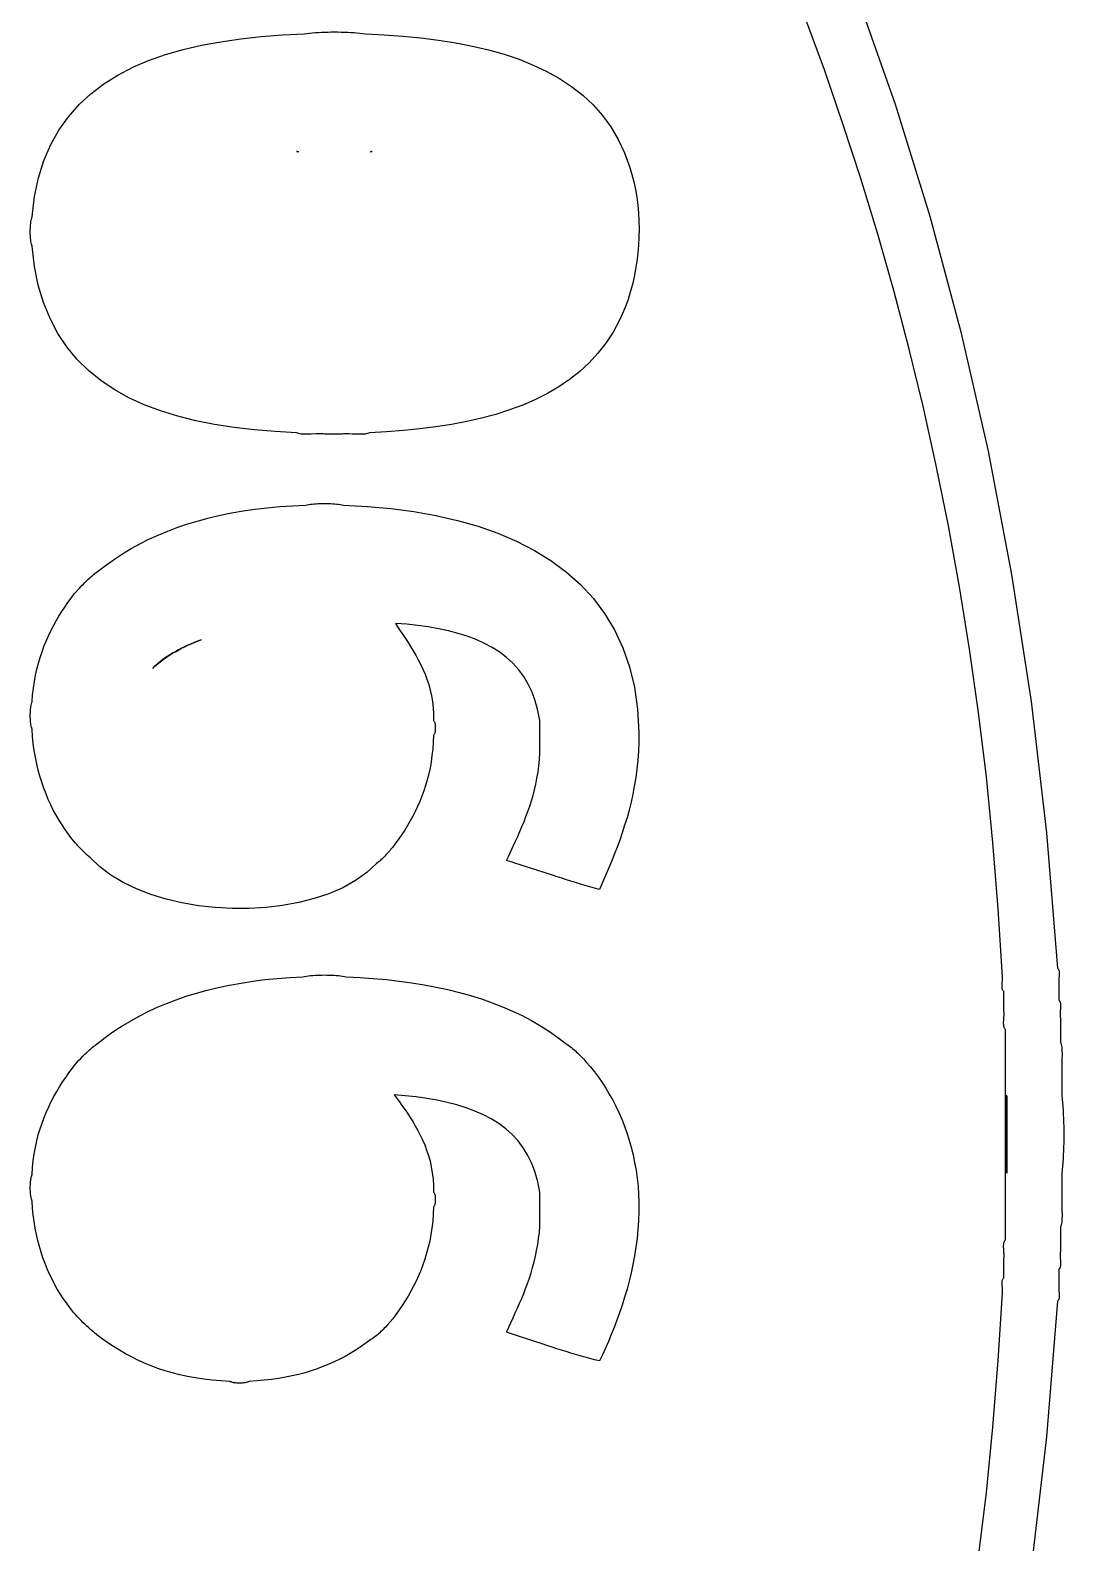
# Model space of a CAD drawing. Header units: metres. Extents: x -185 to 1201, y -340 to 309.
# Drawn here: x 895.61 to 902.02, y 64.5 to 73.87 of the extents above; entities that cross this region are included whole.
import ezdxf

# ---------------------------------------------------------------- set-up
doc = ezdxf.new("R2010")
doc.units = ezdxf.units.M

msp = doc.modelspace()

# ---------------------------------------------------------------- linework, layer by layer
for p, q in [((900.739, 74.0861), (900.975, 73.4129)), ((900.537, 73.6247), (900.416, 73.9533)), ((896.56, 73.7514), (896.675, 73.778)), ((896.675, 73.778), (896.794, 73.8)), ((896.794, 73.8), (896.918, 73.8177)), ((896.918, 73.8177), (897.045, 73.8317)), ((897.045, 73.8317), (897.176, 73.842)), ((897.176, 73.842), (897.31, 73.8491)), ((897.31, 73.8491), (897.327, 73.8513)), ((897.327, 73.8513), (897.344, 73.8532)), ((897.344, 73.8532), (897.362, 73.8549)), ((897.362, 73.8549), (897.38, 73.8564)), ((897.38, 73.8564), (897.399, 73.8576)), ((897.399, 73.8576), (897.419, 73.8586)), ((897.419, 73.8586), (897.439, 73.8594)), ((897.439, 73.8594), (897.459, 73.86)), ((897.459, 73.86), (897.479, 73.8603)), ((897.479, 73.8603), (897.5, 73.8604)), ((897.5, 73.8604), (897.52, 73.8603)), ((897.52, 73.8603), (897.541, 73.86)), ((897.541, 73.86), (897.561, 73.8594)), ((897.561, 73.8594), (897.581, 73.8586)), ((897.581, 73.8586), (897.6, 73.8576)), ((897.6, 73.8576), (897.62, 73.8564)), ((897.62, 73.8564), (897.638, 73.8549)), ((897.638, 73.8549), (897.656, 73.8532)), ((897.656, 73.8532), (897.673, 73.8513)), ((897.673, 73.8513), (897.69, 73.8491)), ((897.69, 73.8491), (897.807, 73.8429)), ((897.807, 73.8429), (897.922, 73.8344)), ((897.922, 73.8344), (898.034, 73.8233)), ((898.034, 73.8233), (898.144, 73.8095)), ((898.144, 73.8095), (898.251, 73.7927)), ((898.251, 73.7927), (898.354, 73.7727)), ((898.354, 73.7727), (898.454, 73.7492)), ((896.248, 73.6412), (896.346, 73.6833)), ((896.346, 73.6833), (896.451, 73.72)), ((896.451, 73.72), (896.56, 73.7514)), ((898.454, 73.7492), (898.551, 73.722)), ((898.551, 73.722), (898.643, 73.6908)), ((898.643, 73.6908), (898.731, 73.6555)), ((896.068, 73.5388), (896.155, 73.5931)), ((896.155, 73.5931), (896.248, 73.6412)), ((898.731, 73.6555), (898.815, 73.6158)), ((898.815, 73.6158), (898.894, 73.5714)), ((900.652, 73.291), (900.537, 73.6247)), ((895.988, 73.4779), (896.068, 73.5388)), ((898.894, 73.5714), (898.969, 73.5222)), ((898.969, 73.5222), (899.038, 73.4678)), ((895.849, 73.3352), (895.915, 73.4102)), ((895.915, 73.4102), (895.988, 73.4779)), ((899.038, 73.4678), (899.102, 73.408)), ((899.102, 73.408), (899.16, 73.3427)), ((900.975, 73.4129), (901.19, 72.7184)), ((895.79, 73.2527), (895.849, 73.3352)), ((899.16, 73.3427), (899.212, 73.2715)), ((895.74, 73.1622), (895.79, 73.2527)), ((899.212, 73.2715), (899.258, 73.1942)), ((900.762, 72.952), (900.652, 73.291)), ((895.697, 73.0636), (895.74, 73.1622)), ((897.27, 73.1185), (897.263, 73.1187)), ((897.263, 73.1187), (897.277, 73.1181)), ((897.277, 73.1181), (897.27, 73.1185)), ((897.72, 73.1181), (897.732, 73.1187)), ((897.726, 73.1185), (897.72, 73.1181)), ((897.732, 73.1187), (897.726, 73.1185)), ((899.258, 73.1942), (899.297, 73.1107)), ((895.664, 72.9564), (895.697, 73.0636)), ((899.297, 73.1107), (899.33, 73.0205)), ((895.639, 72.8403), (895.664, 72.9564)), ((899.33, 73.0205), (899.343, 72.9762)), ((899.343, 72.9762), (899.355, 72.9306)), ((899.355, 72.9306), (899.365, 72.8838)), ((900.867, 72.6077), (900.762, 72.952)), ((895.623, 72.715), (895.639, 72.8403)), ((899.365, 72.8838), (899.373, 72.8362)), ((899.373, 72.8362), (899.379, 72.7877)), ((899.379, 72.7877), (899.383, 72.7387)), ((895.613, 72.6543), (895.614, 72.6645)), ((895.613, 72.6438), (895.613, 72.6543)), ((895.614, 72.6645), (895.615, 72.6743)), ((895.615, 72.6743), (895.616, 72.6838)), ((895.616, 72.6838), (895.617, 72.6926)), ((895.617, 72.6926), (895.619, 72.7009)), ((895.619, 72.7009), (895.621, 72.7083)), ((895.621, 72.7083), (895.623, 72.715)), ((899.383, 72.7387), (899.386, 72.6891)), ((899.386, 72.6891), (899.387, 72.6393)), ((901.19, 72.7184), (901.382, 72.0017)), ((895.612, 72.6331), (895.613, 72.6438)), ((895.612, 72.6224), (895.612, 72.6331)), ((895.612, 72.6117), (895.612, 72.6224)), ((895.613, 72.6011), (895.612, 72.6117)), ((895.613, 72.5908), (895.613, 72.6011)), ((895.614, 72.5807), (895.613, 72.5908)), ((895.615, 72.5711), (895.614, 72.5807)), ((895.616, 72.5619), (895.615, 72.5711)), ((895.617, 72.5533), (895.616, 72.5619)), ((895.619, 72.5454), (895.617, 72.5533)), ((899.386, 72.5892), (899.384, 72.5392)), ((899.387, 72.6393), (899.386, 72.5892)), ((900.967, 72.2578), (900.867, 72.6077)), ((895.621, 72.5383), (895.619, 72.5454)), ((895.623, 72.5321), (895.621, 72.5383)), ((895.638, 72.407), (895.623, 72.5321)), ((899.38, 72.4894), (899.374, 72.4399)), ((899.384, 72.5392), (899.38, 72.4894)), ((895.662, 72.2908), (895.638, 72.407)), ((899.366, 72.3908), (899.357, 72.3424)), ((899.374, 72.4399), (899.366, 72.3908)), ((895.694, 72.183), (895.662, 72.2908)), ((899.346, 72.2947), (899.333, 72.248)), ((899.357, 72.3424), (899.346, 72.2947)), ((895.735, 72.0836), (895.694, 72.183)), ((899.319, 72.2024), (899.303, 72.1581)), ((899.333, 72.248), (899.319, 72.2024)), ((901.061, 71.9023), (900.967, 72.2578)), ((895.783, 71.9921), (895.735, 72.0836)), ((899.285, 72.1151), (899.266, 72.0738)), ((899.303, 72.1581), (899.285, 72.1151)), ((895.839, 71.9082), (895.783, 71.9921)), ((899.226, 72.0005), (899.181, 71.9323)), ((899.266, 72.0738), (899.226, 72.0005)), ((901.382, 72.0017), (901.552, 71.2621)), ((895.902, 71.8318), (895.839, 71.9082)), ((899.181, 71.9323), (899.132, 71.8689)), ((901.149, 71.541), (901.061, 71.9023)), ((895.973, 71.7624), (895.902, 71.8318)), ((899.078, 71.8102), (899.02, 71.7561)), ((899.132, 71.8689), (899.078, 71.8102)), ((896.05, 71.6998), (895.973, 71.7624)), ((899.02, 71.7561), (898.957, 71.7063)), ((896.133, 71.6438), (896.05, 71.6998)), ((896.223, 71.5939), (896.133, 71.6438)), ((898.819, 71.6193), (898.745, 71.5817)), ((898.89, 71.6608), (898.819, 71.6193)), ((898.957, 71.7063), (898.89, 71.6608)), ((896.319, 71.55), (896.223, 71.5939)), ((896.42, 71.5117), (896.319, 71.55)), ((898.666, 71.5478), (898.584, 71.5175)), ((898.745, 71.5817), (898.666, 71.5478)), ((901.23, 71.1737), (901.149, 71.541)), ((896.527, 71.4787), (896.42, 71.5117)), ((896.639, 71.4508), (896.527, 71.4787)), ((896.755, 71.4277), (896.639, 71.4508)), ((896.876, 71.409), (896.755, 71.4277)), ((898.225, 71.4283), (898.128, 71.4132)), ((898.319, 71.4461), (898.225, 71.4283)), ((898.411, 71.4668), (898.319, 71.4461)), ((898.499, 71.4905), (898.411, 71.4668)), ((898.584, 71.5175), (898.499, 71.4905)), ((897.002, 71.3945), (896.876, 71.409)), ((897.131, 71.3839), (897.002, 71.3945)), ((897.264, 71.3769), (897.131, 71.3839)), ((897.27, 71.3741), (897.264, 71.3769)), ((897.277, 71.3718), (897.27, 71.3741)), ((897.284, 71.3701), (897.277, 71.3718)), ((897.292, 71.3687), (897.284, 71.3701)), ((897.3, 71.3677), (897.292, 71.3687)), ((897.309, 71.3671), (897.3, 71.3677)), ((897.318, 71.3668), (897.309, 71.3671)), ((897.327, 71.3667), (897.318, 71.3668)), ((897.336, 71.3668), (897.327, 71.3667)), ((897.346, 71.3671), (897.336, 71.3668)), ((897.355, 71.3675), (897.346, 71.3671)), ((897.384, 71.3689), (897.355, 71.3675)), ((897.393, 71.3693), (897.384, 71.3689)), ((897.402, 71.3695), (897.393, 71.3693)), ((897.411, 71.3696), (897.402, 71.3695)), ((897.42, 71.3696), (897.411, 71.3696)), ((897.429, 71.3692), (897.42, 71.3696)), ((897.437, 71.3686), (897.429, 71.3692)), ((897.546, 71.3686), (897.437, 71.3686)), ((897.554, 71.3692), (897.546, 71.3686)), ((897.562, 71.3696), (897.554, 71.3692)), ((897.571, 71.3696), (897.562, 71.3696)), ((897.58, 71.3696), (897.571, 71.3696)), ((897.589, 71.3693), (897.58, 71.3696)), ((897.608, 71.3684), (897.589, 71.3693)), ((897.627, 71.3675), (897.608, 71.3684)), ((897.637, 71.3671), (897.627, 71.3675)), ((897.646, 71.3668), (897.637, 71.3671)), ((897.655, 71.3667), (897.646, 71.3668)), ((897.664, 71.3668), (897.655, 71.3667)), ((897.673, 71.3671), (897.664, 71.3668)), ((897.681, 71.3677), (897.673, 71.3671)), ((897.689, 71.3687), (897.681, 71.3677)), ((897.696, 71.3701), (897.689, 71.3687)), ((897.703, 71.3718), (897.696, 71.3701)), ((897.71, 71.3741), (897.703, 71.3718)), ((897.716, 71.3769), (897.71, 71.3741)), ((897.822, 71.3827), (897.716, 71.3769)), ((897.926, 71.3906), (897.822, 71.3827)), ((898.028, 71.4007), (897.926, 71.3906)), ((898.128, 71.4132), (898.028, 71.4007)), ((901.552, 71.2621), (901.697, 70.4987)), ((901.306, 70.8004), (901.23, 71.1737)), ((896.722, 70.8489), (896.79, 70.865)), ((896.79, 70.865), (896.86, 70.8792)), ((896.86, 70.8792), (896.932, 70.8917)), ((896.932, 70.8917), (897.006, 70.9024)), ((897.006, 70.9024), (897.081, 70.9114)), ((897.081, 70.9114), (897.159, 70.9186)), ((897.159, 70.9186), (897.238, 70.924)), ((897.238, 70.924), (897.319, 70.9276)), ((897.319, 70.9276), (897.329, 70.9296)), ((897.329, 70.9296), (897.339, 70.9314)), ((897.339, 70.9314), (897.349, 70.933)), ((897.349, 70.933), (897.361, 70.9344)), ((897.361, 70.9344), (897.372, 70.9356)), ((897.372, 70.9356), (897.385, 70.9366)), ((897.385, 70.9366), (897.397, 70.9373)), ((897.397, 70.9373), (897.41, 70.9379)), ((897.41, 70.9379), (897.424, 70.9382)), ((897.424, 70.9382), (897.437, 70.9383)), ((897.437, 70.9383), (897.45, 70.9382)), ((897.45, 70.9382), (897.463, 70.9379)), ((897.463, 70.9379), (897.476, 70.9373)), ((897.476, 70.9373), (897.489, 70.9366)), ((897.489, 70.9366), (897.501, 70.9356)), ((897.501, 70.9356), (897.513, 70.9344)), ((897.513, 70.9344), (897.524, 70.933)), ((897.524, 70.933), (897.535, 70.9314)), ((897.535, 70.9314), (897.545, 70.9296)), ((897.545, 70.9296), (897.554, 70.9276)), ((897.554, 70.9276), (897.703, 70.9201)), ((897.703, 70.9201), (897.849, 70.9071)), ((897.849, 70.9071), (897.991, 70.8885)), ((897.991, 70.8885), (898.128, 70.8641)), ((896.466, 70.7675), (896.527, 70.7904)), ((896.527, 70.7904), (896.59, 70.8117)), ((896.59, 70.8117), (896.655, 70.8312)), ((896.655, 70.8312), (896.722, 70.8489)), ((898.128, 70.8641), (898.262, 70.8336)), ((898.262, 70.8336), (898.39, 70.7969)), ((898.39, 70.7969), (898.512, 70.7538)), ((901.375, 70.4208), (901.306, 70.8004)), ((896.238, 70.6583), (896.292, 70.6882)), ((896.292, 70.6882), (896.348, 70.7163)), ((896.348, 70.7163), (896.406, 70.7427)), ((896.406, 70.7427), (896.466, 70.7675)), ((898.512, 70.7538), (898.628, 70.704)), ((898.628, 70.704), (898.738, 70.6475)), ((896.085, 70.5586), (896.134, 70.5935)), ((896.134, 70.5935), (896.185, 70.6268)), ((896.185, 70.6268), (896.238, 70.6583)), ((898.738, 70.6475), (898.841, 70.5839)), ((898.841, 70.5839), (898.937, 70.5132)), ((895.988, 70.4833), (895.996, 70.4902)), ((895.996, 70.4902), (896.004, 70.497)), ((896.004, 70.497), (896.012, 70.5036)), ((896.012, 70.5036), (896.02, 70.5099)), ((896.02, 70.5099), (896.029, 70.516)), ((896.029, 70.516), (896.038, 70.5219)), ((896.038, 70.5219), (896.085, 70.5586)), ((898.937, 70.5132), (899.025, 70.435)), ((901.697, 70.4987), (901.818, 69.7108)), ((895.885, 70.3774), (895.92, 70.4159)), ((895.92, 70.4159), (895.935, 70.4313)), ((895.935, 70.4313), (895.942, 70.439)), ((895.942, 70.439), (895.949, 70.4467)), ((895.949, 70.4467), (895.957, 70.4542)), ((895.957, 70.4542), (895.964, 70.4617)), ((895.964, 70.4617), (895.972, 70.469)), ((895.972, 70.469), (895.98, 70.4762)), ((895.98, 70.4762), (895.988, 70.4833)), ((899.025, 70.435), (899.104, 70.3492)), ((901.437, 70.035), (901.375, 70.4208)), ((895.826, 70.2962), (895.845, 70.3237)), ((895.845, 70.3237), (895.865, 70.3508)), ((895.865, 70.3508), (895.885, 70.3774)), ((899.104, 70.3492), (899.174, 70.2556)), ((895.756, 70.1801), (895.772, 70.2101)), ((895.772, 70.2101), (895.79, 70.2394)), ((895.79, 70.2394), (895.808, 70.2681)), ((895.808, 70.2681), (895.826, 70.2962)), ((899.174, 70.2556), (899.236, 70.1541)), ((895.711, 70.0857), (895.725, 70.1179)), ((895.725, 70.1179), (895.74, 70.1494)), ((895.74, 70.1494), (895.756, 70.1801)), ((897.947, 70.1896), (897.878, 70.1953)), ((897.878, 70.1953), (897.892, 70.1726)), ((897.892, 70.1726), (897.907, 70.1495)), ((897.907, 70.1495), (897.923, 70.1259)), ((897.923, 70.1259), (897.939, 70.1016)), ((898.015, 70.1823), (897.947, 70.1896)), ((898.08, 70.1731), (898.015, 70.1823)), ((898.144, 70.1619), (898.08, 70.1731)), ((898.206, 70.1486), (898.144, 70.1619)), ((898.265, 70.133), (898.206, 70.1486)), ((898.322, 70.115), (898.265, 70.133)), ((898.377, 70.0944), (898.322, 70.115)), ((899.236, 70.1541), (899.287, 70.0443)), ((895.685, 70.0187), (895.697, 70.0526)), ((895.697, 70.0526), (895.711, 70.0857)), ((896.515, 70.0215), (896.497, 70.0117)), ((896.499, 70.0117), (896.516, 70.0215)), ((896.532, 70.0312), (896.515, 70.0215)), ((896.516, 70.0215), (896.533, 70.0312)), ((896.55, 70.0407), (896.532, 70.0312)), ((896.533, 70.0312), (896.551, 70.0407)), ((896.569, 70.05), (896.55, 70.0407)), ((896.551, 70.0407), (896.57, 70.05)), ((896.589, 70.059), (896.569, 70.05)), ((896.57, 70.05), (896.589, 70.059)), ((896.589, 70.059), (896.609, 70.0677)), ((896.609, 70.0677), (896.589, 70.059)), ((896.609, 70.0677), (896.629, 70.0762)), ((896.629, 70.0762), (896.609, 70.0677)), ((896.629, 70.0762), (896.65, 70.0845)), ((896.65, 70.0845), (896.629, 70.0762)), ((896.65, 70.0845), (896.672, 70.0924)), ((896.672, 70.0924), (896.65, 70.0845)), ((897.939, 70.1016), (897.955, 70.0768)), ((897.955, 70.0768), (897.971, 70.0512)), ((897.971, 70.0512), (897.987, 70.025)), ((897.987, 70.025), (898.003, 69.998)), ((898.428, 70.0711), (898.377, 70.0944)), ((898.477, 70.0449), (898.428, 70.0711)), ((898.523, 70.0157), (898.477, 70.0449)), ((899.287, 70.0443), (899.328, 69.9261)), ((901.493, 69.6425), (901.437, 70.035)), ((895.653, 69.911), (895.663, 69.9479)), ((895.663, 69.9479), (895.673, 69.9838)), ((895.673, 69.9838), (895.685, 70.0187)), ((896.394, 69.9381), (896.381, 69.9271)), ((896.382, 69.9271), (896.395, 69.9381)), ((896.407, 69.949), (896.394, 69.9381)), ((896.395, 69.9381), (896.408, 69.949)), ((896.42, 69.9597), (896.407, 69.949)), ((896.408, 69.949), (896.422, 69.9597)), ((896.435, 69.9704), (896.42, 69.9597)), ((896.422, 69.9597), (896.436, 69.9704)), ((896.449, 69.981), (896.435, 69.9704)), ((896.436, 69.9704), (896.451, 69.981)), ((896.465, 69.9913), (896.449, 69.981)), ((896.451, 69.981), (896.466, 69.9913)), ((896.481, 70.0016), (896.465, 69.9913)), ((896.466, 69.9913), (896.482, 70.0016)), ((896.497, 70.0117), (896.481, 70.0016)), ((896.482, 70.0016), (896.499, 70.0117)), ((898.003, 69.998), (898.018, 69.9701)), ((898.018, 69.9701), (898.033, 69.9413)), ((898.033, 69.9413), (898.047, 69.9116)), ((898.565, 69.9833), (898.523, 70.0157)), ((898.604, 69.9476), (898.565, 69.9833)), ((898.64, 69.9084), (898.604, 69.9476)), ((895.632, 69.7939), (895.638, 69.834)), ((895.638, 69.834), (895.645, 69.8731)), ((895.645, 69.8731), (895.653, 69.911)), ((896.381, 69.9271), (896.37, 69.9161)), ((896.37, 69.9161), (896.382, 69.9271)), ((898.047, 69.9116), (898.06, 69.8809)), ((898.06, 69.8809), (898.072, 69.8491)), ((898.072, 69.8491), (898.083, 69.8162)), ((898.672, 69.8656), (898.64, 69.9084)), ((898.7, 69.8191), (898.672, 69.8656)), ((899.328, 69.9261), (899.359, 69.7994)), ((895.623, 69.7099), (895.627, 69.7525)), ((895.627, 69.7525), (895.632, 69.7939)), ((898.083, 69.8162), (898.092, 69.7821)), ((898.092, 69.7821), (898.1, 69.7468)), ((898.1, 69.7468), (898.106, 69.7103)), ((898.724, 69.7687), (898.7, 69.8191)), ((898.744, 69.7142), (898.724, 69.7687)), ((899.359, 69.7994), (899.378, 69.6639)), ((895.613, 69.653), (895.614, 69.6627)), ((895.613, 69.6431), (895.613, 69.653)), ((895.614, 69.6627), (895.615, 69.672)), ((895.615, 69.672), (895.616, 69.6808)), ((895.616, 69.6808), (895.617, 69.6892)), ((895.617, 69.6892), (895.619, 69.6968)), ((895.619, 69.6968), (895.621, 69.7038)), ((895.621, 69.7038), (895.623, 69.7099)), ((898.106, 69.7103), (898.111, 69.6724)), ((898.111, 69.6724), (898.113, 69.6332)), ((898.76, 69.6555), (898.744, 69.7142)), ((898.772, 69.5925), (898.76, 69.6555)), ((899.378, 69.6639), (899.386, 69.5195)), ((901.818, 69.7108), (901.913, 68.8975)), ((895.612, 69.633), (895.613, 69.6431)), ((895.612, 69.6229), (895.612, 69.633)), ((895.612, 69.6128), (895.612, 69.6229)), ((895.613, 69.6028), (895.612, 69.6128)), ((895.613, 69.5931), (895.613, 69.6028)), ((895.614, 69.5837), (895.613, 69.5931)), ((895.615, 69.5747), (895.614, 69.5837)), ((895.616, 69.5663), (895.615, 69.5747)), ((895.617, 69.5585), (895.616, 69.5663)), ((895.619, 69.5514), (895.617, 69.5585)), ((898.113, 69.6332), (898.113, 69.5925)), ((898.113, 69.5925), (898.115, 69.5904)), ((898.115, 69.5904), (898.117, 69.5875)), ((898.117, 69.5875), (898.119, 69.584)), ((898.119, 69.584), (898.12, 69.5798)), ((898.12, 69.5798), (898.121, 69.5752)), ((898.121, 69.5752), (898.122, 69.5701)), ((898.122, 69.5701), (898.123, 69.5647)), ((898.123, 69.5647), (898.124, 69.559)), ((898.124, 69.559), (898.124, 69.5532)), ((898.124, 69.5532), (898.124, 69.5472)), ((898.772, 69.393), (898.772, 69.5925)), ((901.541, 69.2435), (901.493, 69.6425)), ((895.621, 69.5451), (895.619, 69.5514)), ((895.623, 69.5398), (895.621, 69.5451)), ((895.627, 69.4946), (895.623, 69.5398)), ((895.631, 69.4506), (895.627, 69.4946)), ((898.113, 69.5014), (898.111, 69.4584)), ((898.115, 69.5036), (898.113, 69.5014)), ((898.117, 69.5066), (898.115, 69.5036)), ((898.119, 69.5102), (898.117, 69.5066)), ((898.12, 69.5144), (898.119, 69.5102)), ((898.121, 69.5191), (898.12, 69.5144)), ((898.122, 69.5243), (898.121, 69.5191)), ((898.123, 69.5297), (898.122, 69.5243)), ((898.124, 69.5354), (898.123, 69.5297)), ((898.124, 69.5472), (898.124, 69.5413)), ((898.124, 69.5413), (898.124, 69.5354)), ((899.385, 69.4603), (899.383, 69.4027)), ((899.386, 69.5195), (899.385, 69.4603)), ((895.637, 69.4077), (895.631, 69.4506)), ((895.644, 69.366), (895.637, 69.4077)), ((895.653, 69.3255), (895.644, 69.366)), ((898.103, 69.3761), (898.098, 69.3368)), ((898.108, 69.4166), (898.103, 69.3761)), ((898.111, 69.4584), (898.108, 69.4166)), ((898.769, 69.3517), (898.772, 69.393)), ((899.383, 69.4027), (899.379, 69.3467)), ((895.662, 69.286), (895.653, 69.3255)), ((895.672, 69.2476), (895.662, 69.286)), ((898.091, 69.2987), (898.083, 69.2616)), ((898.098, 69.3368), (898.091, 69.2987)), ((898.754, 69.2352), (898.761, 69.2729)), ((898.761, 69.2729), (898.766, 69.3117)), ((898.766, 69.3117), (898.769, 69.3517)), ((899.374, 69.2921), (899.367, 69.239)), ((899.379, 69.3467), (899.374, 69.2921)), ((895.684, 69.2103), (895.672, 69.2476)), ((895.696, 69.1739), (895.684, 69.2103)), ((898.064, 69.1907), (898.053, 69.1567)), ((898.074, 69.2256), (898.064, 69.1907)), ((898.083, 69.2616), (898.074, 69.2256)), ((898.739, 69.1631), (898.747, 69.1987)), ((898.747, 69.1987), (898.754, 69.2352)), ((899.358, 69.1871), (899.349, 69.1364)), ((899.367, 69.239), (899.358, 69.1871)), ((901.582, 68.8377), (901.541, 69.2435)), ((895.71, 69.1386), (895.696, 69.1739)), ((895.724, 69.1042), (895.71, 69.1386)), ((895.739, 69.0707), (895.724, 69.1042)), ((898.028, 69.0914), (898.014, 69.0601)), ((898.041, 69.1236), (898.028, 69.0914)), ((898.053, 69.1567), (898.041, 69.1236)), ((898.71, 69.0615), (898.72, 69.0945)), ((898.72, 69.0945), (898.73, 69.1284)), ((898.73, 69.1284), (898.739, 69.1631)), ((899.338, 69.0868), (899.326, 69.0382)), ((899.349, 69.1364), (899.338, 69.0868)), ((895.755, 69.0382), (895.739, 69.0707)), ((895.773, 69.0066), (895.755, 69.0382)), ((895.791, 68.9758), (895.773, 69.0066)), ((897.984, 68.9997), (897.968, 68.9706)), ((897.999, 69.0295), (897.984, 68.9997)), ((898.014, 69.0601), (897.999, 69.0295)), ((898.674, 68.966), (898.686, 68.9973)), ((898.686, 68.9973), (898.698, 69.0291)), ((898.698, 69.0291), (898.71, 69.0615)), ((899.313, 68.9906), (899.298, 68.9438)), ((899.326, 69.0382), (899.313, 68.9906)), ((895.809, 68.9459), (895.791, 68.9758)), ((895.829, 68.9167), (895.809, 68.9459)), ((895.85, 68.8884), (895.829, 68.9167)), ((897.934, 68.9142), (897.916, 68.8869)), ((897.951, 68.9421), (897.934, 68.9142)), ((897.968, 68.9706), (897.951, 68.9421)), ((898.635, 68.8746), (898.648, 68.9047)), ((898.648, 68.9047), (898.661, 68.9352)), ((898.661, 68.9352), (898.674, 68.966)), ((899.283, 68.8978), (899.268, 68.8524)), ((899.298, 68.9438), (899.283, 68.8978)), ((901.913, 68.8975), (901.982, 68.058)), ((895.871, 68.8608), (895.85, 68.8884)), ((895.893, 68.8339), (895.871, 68.8608)), ((895.901, 68.8242), (895.893, 68.8339)), ((895.91, 68.8145), (895.901, 68.8242)), ((895.914, 68.8097), (895.91, 68.8145)), ((895.923, 68.8001), (895.914, 68.8097)), ((897.858, 68.8062), (897.852, 68.7994)), ((897.863, 68.813), (897.858, 68.8062)), ((897.868, 68.8199), (897.863, 68.813)), ((897.873, 68.8269), (897.868, 68.8199)), ((897.878, 68.8339), (897.873, 68.8269)), ((897.897, 68.8602), (897.878, 68.8339)), ((897.916, 68.8869), (897.897, 68.8602)), ((898.579, 68.7553), (898.607, 68.8148)), ((898.607, 68.8148), (898.621, 68.8446)), ((898.621, 68.8446), (898.635, 68.8746)), ((899.251, 68.8077), (899.234, 68.7634)), ((899.268, 68.8524), (899.251, 68.8077)), ((901.615, 68.425), (901.582, 68.8377)), ((895.932, 68.7907), (895.923, 68.8001)), ((895.942, 68.7815), (895.932, 68.7907)), ((895.951, 68.7724), (895.942, 68.7815)), ((895.961, 68.7636), (895.951, 68.7724)), ((895.966, 68.7593), (895.961, 68.7636)), ((895.975, 68.7509), (895.966, 68.7593)), ((895.985, 68.7428), (895.975, 68.7509)), ((896.044, 68.6864), (895.985, 68.7428)), ((897.767, 68.7128), (897.76, 68.7074)), ((897.774, 68.7183), (897.767, 68.7128)), ((897.781, 68.7239), (897.774, 68.7183)), ((897.787, 68.7297), (897.781, 68.7239)), ((897.794, 68.7355), (897.787, 68.7297)), ((897.8, 68.7415), (897.794, 68.7355)), ((897.806, 68.7476), (897.8, 68.7415)), ((897.812, 68.7538), (897.806, 68.7476)), ((897.818, 68.7601), (897.812, 68.7538)), ((897.824, 68.7664), (897.818, 68.7601)), ((897.83, 68.7729), (897.824, 68.7664)), ((897.836, 68.7794), (897.83, 68.7729)), ((897.841, 68.786), (897.836, 68.7794)), ((897.847, 68.7927), (897.841, 68.786)), ((897.852, 68.7994), (897.847, 68.7927)), ((898.566, 68.7255), (898.579, 68.7553)), ((898.594, 68.7166), (898.566, 68.7255)), ((898.623, 68.7076), (898.594, 68.7166)), ((899.216, 68.7195), (899.198, 68.676)), ((899.234, 68.7634), (899.216, 68.7195)), ((896.111, 68.6354), (896.044, 68.6864)), ((896.188, 68.5898), (896.111, 68.6354)), ((897.699, 68.6508), (897.628, 68.6007)), ((897.76, 68.7074), (897.699, 68.6508)), ((898.651, 68.6985), (898.623, 68.7076)), ((898.708, 68.6801), (898.651, 68.6985)), ((898.85, 68.6337), (898.708, 68.6801)), ((898.879, 68.6244), (898.85, 68.6337)), ((898.908, 68.6153), (898.879, 68.6244)), ((898.937, 68.6062), (898.908, 68.6153)), ((899.18, 68.6327), (899.161, 68.5895)), ((899.198, 68.676), (899.18, 68.6327)), ((896.271, 68.5496), (896.188, 68.5898)), ((896.36, 68.515), (896.271, 68.5496)), ((897.55, 68.5571), (897.464, 68.5199)), ((897.628, 68.6007), (897.55, 68.5571)), ((898.965, 68.5972), (898.937, 68.6062)), ((898.994, 68.5883), (898.965, 68.5972)), ((899.024, 68.5796), (898.994, 68.5883)), ((899.053, 68.571), (899.024, 68.5796)), ((899.082, 68.5626), (899.053, 68.571)), ((899.112, 68.5544), (899.082, 68.5626)), ((899.142, 68.5464), (899.112, 68.5544)), ((899.161, 68.5895), (899.142, 68.5464)), ((896.455, 68.4861), (896.36, 68.515)), ((896.553, 68.4628), (896.455, 68.4861)), ((896.655, 68.4452), (896.553, 68.4628)), ((896.759, 68.4335), (896.655, 68.4452)), ((896.865, 68.4277), (896.759, 68.4335)), ((896.97, 68.4277), (896.865, 68.4277)), ((897.075, 68.4339), (896.97, 68.4277)), ((897.177, 68.4461), (897.075, 68.4339)), ((897.277, 68.4644), (897.177, 68.4461)), ((897.373, 68.489), (897.277, 68.4644)), ((897.464, 68.5199), (897.373, 68.489)), ((901.641, 68.0053), (901.615, 68.425)), ((901.982, 68.058), (901.984, 68.056)), ((901.984, 68.056), (901.987, 68.0534)), ((901.987, 68.0534), (901.989, 68.0504)), ((896.847, 67.9532), (896.919, 67.9662)), ((896.919, 67.9662), (896.992, 67.9775)), ((896.992, 67.9775), (897.067, 67.987)), ((897.067, 67.987), (897.143, 67.9948)), ((897.143, 67.9948), (897.222, 68.0009)), ((897.222, 68.0009), (897.302, 68.0053)), ((897.302, 68.0053), (897.313, 68.0073)), ((897.313, 68.0073), (897.325, 68.0091)), ((897.325, 68.0091), (897.337, 68.0107)), ((897.337, 68.0107), (897.35, 68.0121)), ((897.35, 68.0121), (897.364, 68.0133)), ((897.364, 68.0133), (897.378, 68.0143)), ((897.378, 68.0143), (897.392, 68.015)), ((897.392, 68.015), (897.407, 68.0155)), ((897.407, 68.0155), (897.422, 68.0159)), ((897.422, 68.0159), (897.437, 68.016)), ((897.437, 68.016), (897.452, 68.0159)), ((897.452, 68.0159), (897.467, 68.0155)), ((897.467, 68.0155), (897.481, 68.015)), ((897.481, 68.015), (897.496, 68.0143)), ((897.496, 68.0143), (897.51, 68.0133)), ((897.51, 68.0133), (897.524, 68.0121)), ((897.524, 68.0121), (897.537, 68.0107)), ((897.537, 68.0107), (897.549, 68.0091)), ((897.549, 68.0091), (897.561, 68.0073)), ((897.561, 68.0073), (897.572, 68.0053)), ((897.572, 68.0053), (897.657, 68.001)), ((897.657, 68.001), (897.739, 67.9951)), ((897.739, 67.9951), (897.821, 67.9877)), ((897.821, 67.9877), (897.9, 67.9786)), ((897.9, 67.9786), (897.978, 67.9679)), ((897.978, 67.9679), (898.055, 67.9555)), ((901.639, 67.9651), (901.641, 67.9868)), ((901.639, 67.9595), (901.639, 67.9651)), ((901.639, 67.9541), (901.639, 67.9595)), ((901.641, 68.0011), (901.641, 68.0053)), ((901.641, 67.9966), (901.641, 68.0011)), ((901.641, 67.9918), (901.641, 67.9966)), ((901.641, 67.9868), (901.641, 67.9918)), ((901.989, 68.0504), (901.99, 68.047)), ((901.99, 68.047), (901.991, 68.0431)), ((901.991, 67.9865), (901.99, 67.9813)), ((901.99, 67.9813), (901.99, 67.9763)), ((901.99, 67.9763), (901.99, 67.9714)), ((901.99, 67.9714), (901.991, 67.9669)), ((901.991, 68.0431), (901.992, 68.0388)), ((901.992, 68.0084), (901.991, 67.9974)), ((901.991, 67.9974), (901.991, 67.9865)), ((901.991, 67.9669), (901.991, 67.8607)), ((901.992, 68.0388), (901.993, 68.0343)), ((901.993, 68.0192), (901.992, 68.0084)), ((901.993, 68.0343), (901.993, 68.0295)), ((901.993, 68.0295), (901.993, 68.0244)), ((901.993, 68.0244), (901.993, 68.0192)), ((896.517, 67.8624), (896.579, 67.884)), ((896.579, 67.884), (896.644, 67.9039)), ((896.644, 67.9039), (896.71, 67.922)), ((896.71, 67.922), (896.778, 67.9385)), ((896.778, 67.9385), (896.847, 67.9532)), ((898.055, 67.9555), (898.129, 67.9413)), ((898.129, 67.9413), (898.202, 67.9255)), ((898.202, 67.9255), (898.274, 67.9079)), ((898.274, 67.9079), (898.343, 67.8885)), ((898.343, 67.8885), (898.411, 67.8673)), ((898.411, 67.8673), (898.477, 67.8443)), ((901.639, 67.9487), (901.639, 67.9541)), ((901.639, 67.9435), (901.639, 67.9487)), ((901.639, 67.9386), (901.639, 67.9435)), ((901.639, 67.9339), (901.639, 67.9386)), ((901.64, 67.9295), (901.639, 67.9339)), ((901.641, 67.9255), (901.64, 67.9295)), ((901.643, 67.9219), (901.641, 67.9255)), ((901.645, 67.9188), (901.643, 67.9219)), ((901.647, 67.9162), (901.645, 67.9188)), ((901.65, 67.9142), (901.647, 67.9162)), ((901.65, 67.796), (901.65, 67.9142)), ((896.283, 67.7588), (896.339, 67.7872)), ((896.339, 67.7872), (896.396, 67.814)), ((896.396, 67.814), (896.456, 67.8391)), ((896.456, 67.8391), (896.517, 67.8624)), ((898.477, 67.8443), (898.54, 67.8194)), ((898.54, 67.8194), (898.602, 67.7926)), ((898.602, 67.7926), (898.663, 67.7639)), ((901.65, 67.7907), (901.65, 67.796)), ((901.651, 67.785), (901.65, 67.7907)), ((901.651, 67.779), (901.651, 67.785)), ((901.651, 67.7728), (901.651, 67.779)), ((901.651, 67.7664), (901.651, 67.7728)), ((901.991, 67.8607), (901.993, 67.8578)), ((901.993, 67.8578), (901.996, 67.8544)), ((901.996, 67.8544), (901.997, 67.8504)), ((901.997, 67.8504), (901.999, 67.8459)), ((901.999, 67.7805), (901.998, 67.7744)), ((901.998, 67.7744), (901.998, 67.7685)), ((901.999, 67.8459), (902, 67.8411)), ((902, 67.8059), (901.999, 67.7931)), ((901.999, 67.7931), (901.999, 67.7805)), ((902, 67.8411), (902, 67.8358)), ((902, 67.8358), (902.001, 67.8303)), ((902.001, 67.8122), (902, 67.8059)), ((902.001, 67.8303), (902.001, 67.8245)), ((902.001, 67.8245), (902.001, 67.8184)), ((902.001, 67.8184), (902.001, 67.8122)), ((896.125, 67.663), (896.176, 67.6967)), ((896.176, 67.6967), (896.229, 67.7286)), ((896.229, 67.7286), (896.283, 67.7588)), ((898.663, 67.7639), (898.721, 67.7332)), ((898.721, 67.7332), (898.777, 67.7006)), ((898.777, 67.7006), (898.831, 67.6659)), ((901.648, 67.7265), (901.649, 67.7331)), ((901.648, 67.7201), (901.648, 67.7265)), ((901.648, 67.7138), (901.648, 67.7201)), ((901.649, 67.7077), (901.648, 67.7138)), ((901.649, 67.7398), (901.65, 67.7532)), ((901.649, 67.7331), (901.649, 67.7398)), ((901.649, 67.702), (901.649, 67.7077)), ((901.65, 67.6965), (901.649, 67.702)), ((901.65, 67.7532), (901.651, 67.7664)), ((901.652, 67.6914), (901.65, 67.6965)), ((901.654, 67.6867), (901.652, 67.6914)), ((901.656, 67.6824), (901.654, 67.6867)), ((901.659, 67.6786), (901.656, 67.6824)), ((901.659, 67.2677), (901.659, 67.6786)), ((901.998, 67.7685), (901.998, 67.7628)), ((901.998, 67.7628), (901.999, 67.7574)), ((901.999, 67.7574), (902, 67.7524)), ((902, 67.7524), (902, 67.5996)), ((896.014, 67.5797), (896.021, 67.5852)), ((896.021, 67.5852), (896.029, 67.5906)), ((896.029, 67.5906), (896.076, 67.6277)), ((896.076, 67.6277), (896.125, 67.663)), ((898.831, 67.6659), (898.883, 67.6293)), ((898.883, 67.6293), (898.933, 67.5906)), ((898.933, 67.5906), (898.942, 67.5847)), ((898.942, 67.5847), (898.951, 67.5787)), ((902, 67.5996), (902.002, 67.5927)), ((902.002, 67.5927), (902.005, 67.5853)), ((902.005, 67.5853), (902.007, 67.5775)), ((895.912, 67.4852), (895.925, 67.4989)), ((895.925, 67.4989), (895.938, 67.5123)), ((895.938, 67.5123), (895.944, 67.5189)), ((895.944, 67.5189), (895.951, 67.5255)), ((895.951, 67.5255), (895.958, 67.5319)), ((895.958, 67.5319), (895.965, 67.5382)), ((895.965, 67.5382), (895.971, 67.5444)), ((895.971, 67.5444), (895.978, 67.5506)), ((895.978, 67.5506), (895.985, 67.5566)), ((895.985, 67.5566), (895.992, 67.5626)), ((895.992, 67.5626), (895.999, 67.5684)), ((895.999, 67.5684), (896.007, 67.5741)), ((896.007, 67.5741), (896.014, 67.5797)), ((898.951, 67.5787), (898.96, 67.5724)), ((898.96, 67.5724), (898.968, 67.566)), ((898.968, 67.566), (898.977, 67.5593)), ((898.977, 67.5593), (898.985, 67.5526)), ((898.985, 67.5526), (898.993, 67.5457)), ((898.993, 67.5457), (899, 67.5386)), ((899, 67.5386), (899.008, 67.5314)), ((899.008, 67.5314), (899.015, 67.5241)), ((899.015, 67.5241), (899.023, 67.5166)), ((899.023, 67.5166), (899.03, 67.5092)), ((899.03, 67.5092), (899.044, 67.4939)), ((899.044, 67.4939), (899.058, 67.4783)), ((902.007, 67.5775), (902.008, 67.5693)), ((902.008, 67.5693), (902.009, 67.5607)), ((902.01, 67.4942), (902.008, 67.4547)), ((902.009, 67.5607), (902.01, 67.5518)), ((902.01, 67.5518), (902.01, 67.5426)), ((902.01, 67.5426), (902.011, 67.5332)), ((902.011, 67.5139), (902.01, 67.5041)), ((902.01, 67.5041), (902.01, 67.4942)), ((902.011, 67.5332), (902.011, 67.5237)), ((902.011, 67.5237), (902.011, 67.5139)), ((895.832, 67.3815), (895.852, 67.4095)), ((895.852, 67.4095), (895.872, 67.4371)), ((895.872, 67.4371), (895.893, 67.4642)), ((895.893, 67.4642), (895.906, 67.4783)), ((895.906, 67.4783), (895.912, 67.4852)), ((899.058, 67.4783), (899.086, 67.4468)), ((899.086, 67.4468), (899.111, 67.4157)), ((899.111, 67.4157), (899.135, 67.3833)), ((902.008, 67.4547), (902.008, 67.4451)), ((902.008, 67.4451), (902.008, 67.4357)), ((902.008, 67.4357), (902.008, 67.4264)), ((902.008, 67.4264), (902.008, 67.4175)), ((902.008, 67.4175), (902.008, 67.2668)), ((895.776, 67.2938), (895.794, 67.3237)), ((895.794, 67.3237), (895.813, 67.3529)), ((895.813, 67.3529), (895.832, 67.3815)), ((899.135, 67.3833), (899.159, 67.3495)), ((899.159, 67.3495), (899.181, 67.3146)), ((899.181, 67.3146), (899.203, 67.2784)), ((895.727, 67.1998), (895.742, 67.2319)), ((895.742, 67.2319), (895.759, 67.2633)), ((895.759, 67.2633), (895.776, 67.2938)), ((897.938, 67.2673), (897.869, 67.273)), ((897.869, 67.273), (897.901, 67.2295)), ((897.901, 67.2295), (897.917, 67.2066)), ((898.006, 67.2601), (897.938, 67.2673)), ((898.072, 67.251), (898.006, 67.2601)), ((898.136, 67.2399), (898.072, 67.251)), ((898.198, 67.2267), (898.136, 67.2399)), ((898.258, 67.2113), (898.198, 67.2267)), ((898.315, 67.1934), (898.258, 67.2113)), ((899.203, 67.2784), (899.224, 67.2411)), ((899.224, 67.2411), (899.243, 67.2025)), ((901.667, 67.2677), (901.659, 67.2677)), ((901.659, 66.3737), (901.659, 67.267)), ((901.659, 67.267), (901.667, 67.267)), ((901.667, 67.267), (901.667, 67.2677)), ((901.668, 67.2677), (901.667, 67.2677)), ((901.667, 67.2677), (901.667, 67.267)), ((901.667, 67.267), (901.667, 66.7883)), ((901.668, 66.7883), (901.668, 67.2677)), ((902.008, 67.2668), (902.011, 67.2454)), ((902.011, 67.2454), (902.013, 67.2231)), ((902.013, 67.2231), (902.015, 67.2)), ((895.685, 67.0982), (895.698, 67.133)), ((895.698, 67.133), (895.712, 67.1669)), ((895.712, 67.1669), (895.727, 67.1998)), ((897.917, 67.2066), (897.934, 67.183)), ((897.934, 67.183), (897.951, 67.1587)), ((897.951, 67.1587), (897.968, 67.1335)), ((897.968, 67.1335), (897.984, 67.1074)), ((898.37, 67.173), (898.315, 67.1934)), ((898.422, 67.1498), (898.37, 67.173)), ((898.471, 67.1237), (898.422, 67.1498)), ((898.517, 67.0946), (898.471, 67.1237)), ((899.243, 67.2025), (899.262, 67.1628)), ((899.262, 67.1628), (899.28, 67.122)), ((899.28, 67.122), (899.297, 67.08)), ((902.015, 67.2), (902.017, 67.1764)), ((902.017, 67.1764), (902.018, 67.1522)), ((902.018, 67.1522), (902.019, 67.1276)), ((902.019, 67.1276), (902.02, 67.1026)), ((895.653, 66.9875), (895.662, 67.0255)), ((895.662, 67.0255), (895.673, 67.0623)), ((895.673, 67.0623), (895.685, 67.0982)), ((897.984, 67.1074), (898, 67.0804)), ((898, 67.0804), (898.016, 67.0525)), ((898.016, 67.0525), (898.031, 67.0235)), ((898.031, 67.0235), (898.045, 66.9935)), ((898.561, 67.0623), (898.517, 67.0946)), ((898.6, 67.0266), (898.561, 67.0623)), ((898.637, 66.9874), (898.6, 67.0266)), ((899.297, 67.08), (899.312, 67.037)), ((899.312, 67.037), (899.326, 66.993)), ((902.02, 67.1026), (902.021, 67.0774)), ((902.021, 67.0774), (902.021, 67.052)), ((902.021, 67.052), (902.021, 67.0265)), ((902.021, 67.0265), (902.021, 67.0011)), ((895.637, 66.908), (895.644, 66.9483)), ((895.644, 66.9483), (895.653, 66.9875)), ((898.045, 66.9935), (898.058, 66.9624)), ((898.058, 66.9624), (898.07, 66.9303)), ((898.07, 66.9303), (898.081, 66.8969)), ((898.669, 66.9446), (898.637, 66.9874)), ((898.698, 66.8979), (898.669, 66.9446)), ((899.326, 66.993), (899.339, 66.9479)), ((899.339, 66.9479), (899.35, 66.9018)), ((902.02, 66.9507), (902.019, 66.9258)), ((902.021, 66.9758), (902.02, 66.9507)), ((902.021, 67.0011), (902.021, 66.9758)), ((895.626, 66.8235), (895.631, 66.8664)), ((895.631, 66.8664), (895.637, 66.908)), ((898.081, 66.8969), (898.091, 66.8624)), ((898.091, 66.8624), (898.099, 66.8266)), ((898.723, 66.8473), (898.698, 66.8979)), ((898.743, 66.7926), (898.723, 66.8473)), ((899.35, 66.9018), (899.36, 66.8547)), ((899.36, 66.8547), (899.369, 66.8067)), ((902.015, 66.8541), (902.013, 66.8314)), ((902.017, 66.8775), (902.015, 66.8541)), ((902.018, 66.9014), (902.017, 66.8775)), ((902.019, 66.9258), (902.018, 66.9014)), ((895.614, 66.7348), (895.615, 66.7436)), ((895.615, 66.7436), (895.616, 66.752)), ((895.616, 66.752), (895.617, 66.7598)), ((895.617, 66.7598), (895.619, 66.767)), ((895.619, 66.767), (895.621, 66.7736)), ((895.621, 66.7736), (895.623, 66.7793)), ((895.623, 66.7793), (895.626, 66.8235)), ((898.099, 66.8266), (898.105, 66.7895)), ((898.105, 66.7895), (898.11, 66.7511)), ((898.11, 66.7511), (898.113, 66.7113)), ((898.76, 66.7336), (898.743, 66.7926)), ((899.369, 66.8067), (899.375, 66.7577)), ((899.375, 66.7577), (899.381, 66.7078)), ((901.667, 66.7883), (901.668, 66.7883)), ((902.011, 66.8094), (902.008, 66.7885)), ((902.008, 66.7885), (902.008, 66.6325)), ((902.013, 66.8314), (902.011, 66.8094)), ((895.612, 66.7066), (895.613, 66.7162)), ((895.612, 66.6969), (895.612, 66.7066)), ((895.612, 66.6872), (895.612, 66.6969)), ((895.613, 66.6776), (895.612, 66.6872)), ((895.613, 66.7256), (895.614, 66.7348)), ((895.613, 66.7162), (895.613, 66.7256)), ((895.613, 66.6682), (895.613, 66.6776)), ((895.614, 66.659), (895.613, 66.6682)), ((895.615, 66.6502), (895.614, 66.659)), ((895.616, 66.6418), (895.615, 66.6502)), ((898.113, 66.7113), (898.113, 66.6702)), ((898.113, 66.6702), (898.115, 66.6685)), ((898.115, 66.6685), (898.117, 66.6658)), ((898.117, 66.6658), (898.119, 66.6624)), ((898.119, 66.6624), (898.12, 66.6584)), ((898.12, 66.6584), (898.121, 66.6537)), ((898.121, 66.6537), (898.122, 66.6486)), ((898.122, 66.6486), (898.123, 66.643)), ((898.772, 66.6702), (898.76, 66.7336)), ((898.772, 66.4617), (898.772, 66.6702)), ((899.381, 66.7078), (899.384, 66.657)), ((899.384, 66.657), (899.386, 66.6054)), ((895.617, 66.634), (895.616, 66.6418)), ((895.619, 66.6267), (895.617, 66.634)), ((895.621, 66.6202), (895.619, 66.6267)), ((895.623, 66.6145), (895.621, 66.6202)), ((895.626, 66.571), (895.623, 66.6145)), ((895.63, 66.5287), (895.626, 66.571)), ((898.113, 66.5791), (898.111, 66.534)), ((898.115, 66.5809), (898.113, 66.5791)), ((898.117, 66.5836), (898.115, 66.5809)), ((898.119, 66.5871), (898.117, 66.5836)), ((898.12, 66.5912), (898.119, 66.5871)), ((898.121, 66.596), (898.12, 66.5912)), ((898.122, 66.6012), (898.121, 66.596)), ((898.123, 66.6068), (898.122, 66.6012)), ((898.123, 66.643), (898.124, 66.6371)), ((898.124, 66.6127), (898.123, 66.6068)), ((898.124, 66.6371), (898.124, 66.6311)), ((898.124, 66.6311), (898.124, 66.6249)), ((898.124, 66.6249), (898.124, 66.6187)), ((898.124, 66.6187), (898.124, 66.6127)), ((899.386, 66.6054), (899.386, 66.5492)), ((902.008, 66.6325), (902.008, 66.6239)), ((902.008, 66.6239), (902.008, 66.615)), ((902.008, 66.615), (902.008, 66.6058)), ((902.008, 66.6058), (902.008, 66.5964)), ((902.008, 66.5964), (902.01, 66.5478)), ((895.636, 66.4875), (895.63, 66.5287)), ((895.643, 66.4474), (895.636, 66.4875)), ((898.108, 66.4903), (898.103, 66.4479)), ((898.111, 66.534), (898.108, 66.4903)), ((898.769, 66.4218), (898.772, 66.4617)), ((899.384, 66.4933), (899.38, 66.438)), ((899.386, 66.5492), (899.384, 66.4933)), ((902.002, 66.4596), (902, 66.4527)), ((902.005, 66.467), (902.002, 66.4596)), ((902.007, 66.4748), (902.005, 66.467)), ((902.008, 66.483), (902.007, 66.4748)), ((902.009, 66.4916), (902.008, 66.483)), ((902.01, 66.5004), (902.009, 66.4916)), ((902.01, 66.5478), (902.011, 66.5381)), ((902.011, 66.5189), (902.01, 66.5096)), ((902.01, 66.5096), (902.01, 66.5004)), ((902.011, 66.5381), (902.011, 66.5284)), ((902.011, 66.5284), (902.011, 66.5189)), ((895.65, 66.4084), (895.643, 66.4474)), ((895.659, 66.3704), (895.65, 66.4084)), ((895.669, 66.3334), (895.659, 66.3704)), ((898.089, 66.3671), (898.08, 66.3285)), ((898.096, 66.4069), (898.089, 66.3671)), ((898.103, 66.4479), (898.096, 66.4069)), ((898.759, 66.3452), (898.764, 66.3829)), ((898.764, 66.3829), (898.769, 66.4218)), ((899.375, 66.3831), (899.368, 66.3289)), ((899.38, 66.438), (899.375, 66.3831)), ((901.652, 66.3609), (901.654, 66.3656)), ((901.654, 66.3656), (901.656, 66.3699)), ((901.656, 66.3699), (901.659, 66.3737)), ((902, 66.4527), (902, 66.2999)), ((895.68, 66.2973), (895.669, 66.3334)), ((895.691, 66.2622), (895.68, 66.2973)), ((898.07, 66.291), (898.059, 66.2547)), ((898.08, 66.3285), (898.07, 66.291)), ((898.737, 66.2376), (898.745, 66.2726)), ((898.745, 66.2726), (898.752, 66.3084)), ((898.752, 66.3084), (898.759, 66.3452)), ((899.359, 66.2753), (899.349, 66.2224)), ((899.368, 66.3289), (899.359, 66.2753)), ((901.648, 66.3385), (901.649, 66.3445)), ((901.648, 66.3322), (901.648, 66.3385)), ((901.648, 66.3257), (901.648, 66.3322)), ((901.649, 66.3192), (901.648, 66.3257)), ((901.649, 66.3503), (901.65, 66.3558)), ((901.649, 66.3445), (901.649, 66.3503)), ((901.649, 66.3125), (901.649, 66.3192)), ((901.65, 66.2924), (901.649, 66.3125)), ((901.65, 66.3558), (901.652, 66.3609)), ((901.651, 66.2859), (901.65, 66.2924)), ((901.651, 66.2795), (901.651, 66.2859)), ((901.651, 66.2733), (901.651, 66.2795)), ((901.651, 66.2673), (901.651, 66.2733)), ((901.999, 66.2894), (901.998, 66.2838)), ((901.998, 66.2838), (901.998, 66.2778)), ((901.998, 66.2778), (901.999, 66.2717)), ((902, 66.2999), (901.999, 66.2948)), ((901.999, 66.2948), (901.999, 66.2894)), ((895.704, 66.228), (895.691, 66.2622)), ((895.718, 66.1947), (895.704, 66.228)), ((895.732, 66.1622), (895.718, 66.1947)), ((898.034, 66.185), (898.02, 66.1517)), ((898.047, 66.2193), (898.034, 66.185)), ((898.059, 66.2547), (898.047, 66.2193)), ((898.718, 66.17), (898.727, 66.2034)), ((898.727, 66.2034), (898.737, 66.2376)), ((899.349, 66.2224), (899.338, 66.1703)), ((901.65, 66.2616), (901.651, 66.2673)), ((901.65, 66.2562), (901.65, 66.2616)), ((901.65, 66.1381), (901.65, 66.2562)), ((901.993, 66.1944), (901.991, 66.1915)), ((901.991, 66.1915), (901.991, 66.0824)), ((901.996, 66.1979), (901.993, 66.1944)), ((901.997, 66.2019), (901.996, 66.1979)), ((901.999, 66.2063), (901.997, 66.2019)), ((901.999, 66.2717), (901.999, 66.2655)), ((901.999, 66.2655), (902.001, 66.2401)), ((902, 66.2112), (901.999, 66.2063)), ((902.001, 66.222), (902, 66.2164)), ((902, 66.2164), (902, 66.2112)), ((902.001, 66.2401), (902.001, 66.2339)), ((902.001, 66.2339), (902.001, 66.2278)), ((902.001, 66.2278), (902.001, 66.222)), ((895.747, 66.1306), (895.732, 66.1622)), ((895.763, 66.0997), (895.747, 66.1306)), ((895.78, 66.0696), (895.763, 66.0997)), ((897.989, 66.0875), (897.973, 66.0567)), ((898.005, 66.1192), (897.989, 66.0875)), ((898.02, 66.1517), (898.005, 66.1192)), ((898.684, 66.0735), (898.696, 66.105)), ((898.696, 66.105), (898.707, 66.1372)), ((898.707, 66.1372), (898.718, 66.17)), ((899.326, 66.1189), (899.313, 66.0685)), ((899.338, 66.1703), (899.326, 66.1189)), ((901.639, 66.1184), (901.64, 66.1228)), ((901.639, 66.1137), (901.639, 66.1184)), ((901.639, 66.1087), (901.639, 66.1137)), ((901.639, 66.1035), (901.639, 66.1087)), ((901.639, 66.0982), (901.639, 66.1035)), ((901.639, 66.0927), (901.639, 66.0982)), ((901.641, 66.0708), (901.639, 66.0927)), ((901.64, 66.1228), (901.641, 66.1268)), ((901.641, 66.1268), (901.643, 66.1304)), ((901.643, 66.1304), (901.645, 66.1335)), ((901.645, 66.1335), (901.647, 66.1361)), ((901.647, 66.1361), (901.65, 66.1381)), ((895.798, 66.0403), (895.78, 66.0696)), ((895.816, 66.0116), (895.798, 66.0403)), ((895.836, 65.9837), (895.816, 66.0116)), ((897.938, 65.9971), (897.919, 65.9683)), ((897.956, 66.0265), (897.938, 65.9971)), ((897.973, 66.0567), (897.956, 66.0265)), ((898.647, 65.9813), (898.66, 66.0116)), ((898.66, 66.0116), (898.672, 66.0424)), ((898.672, 66.0424), (898.684, 66.0735)), ((899.298, 66.0189), (899.283, 65.9704)), ((899.313, 66.0685), (899.298, 66.0189)), ((901.615, 65.6273), (901.641, 66.047)), ((901.641, 66.0655), (901.641, 66.0708)), ((901.641, 66.0605), (901.641, 66.0655)), ((901.641, 66.0557), (901.641, 66.0605)), ((901.641, 66.0512), (901.641, 66.0557)), ((901.641, 66.047), (901.641, 66.0512)), ((901.982, 65.9943), (901.913, 65.1541)), ((901.984, 65.9964), (901.982, 65.9943)), ((901.987, 65.999), (901.984, 65.9964)), ((901.989, 66.0021), (901.987, 65.999)), ((901.99, 66.0056), (901.989, 66.0021)), ((901.991, 66.0824), (901.99, 66.0783)), ((901.99, 66.0783), (901.99, 66.0739)), ((901.99, 66.0739), (901.99, 66.0692)), ((901.99, 66.0692), (901.991, 66.0643)), ((901.991, 66.0095), (901.99, 66.0056)), ((901.991, 66.0643), (901.991, 66.0592)), ((901.991, 66.0592), (901.992, 66.0435)), ((901.992, 66.0137), (901.991, 66.0095)), ((901.992, 66.0435), (901.993, 66.033)), ((901.993, 66.0182), (901.992, 66.0137)), ((901.993, 66.033), (901.993, 66.0279)), ((901.993, 66.0279), (901.993, 66.0229)), ((901.993, 66.0229), (901.993, 66.0182)), ((895.855, 65.9563), (895.836, 65.9837)), ((895.876, 65.9296), (895.855, 65.9563)), ((895.881, 65.9234), (895.876, 65.9296)), ((895.892, 65.9111), (895.881, 65.9234)), ((895.903, 65.8988), (895.892, 65.9111)), ((895.915, 65.8866), (895.903, 65.8988)), ((897.88, 65.9124), (897.86, 65.8852)), ((897.9, 65.9401), (897.88, 65.9124)), ((897.919, 65.9683), (897.9, 65.9401)), ((898.607, 65.8918), (898.62, 65.9214)), ((898.62, 65.9214), (898.634, 65.9513)), ((898.634, 65.9513), (898.647, 65.9813)), ((899.267, 65.9229), (899.25, 65.8764)), ((899.283, 65.9704), (899.267, 65.9229)), ((895.927, 65.8746), (895.915, 65.8866)), ((895.939, 65.8627), (895.927, 65.8746)), ((895.951, 65.8511), (895.939, 65.8627)), ((895.963, 65.8397), (895.951, 65.8511)), ((895.975, 65.8285), (895.963, 65.8397)), ((895.987, 65.8176), (895.975, 65.8285)), ((895.993, 65.8122), (895.987, 65.8176)), ((896.026, 65.7861), (895.993, 65.8122)), ((897.786, 65.8056), (897.779, 65.7989)), ((897.794, 65.8125), (897.786, 65.8056)), ((897.8, 65.8195), (897.794, 65.8125)), ((897.807, 65.8265), (897.8, 65.8195)), ((897.814, 65.8337), (897.807, 65.8265)), ((897.827, 65.8482), (897.814, 65.8337)), ((897.86, 65.8852), (897.827, 65.8482)), ((898.566, 65.8032), (898.607, 65.8918)), ((898.622, 65.7845), (898.566, 65.8032)), ((899.233, 65.8312), (899.215, 65.7871)), ((899.25, 65.8764), (899.233, 65.8312)), ((896.059, 65.7608), (896.026, 65.7861)), ((896.094, 65.7364), (896.059, 65.7608)), ((896.129, 65.713), (896.094, 65.7364)), ((896.165, 65.6905), (896.129, 65.713)), ((897.687, 65.7292), (897.657, 65.7087)), ((897.716, 65.7505), (897.687, 65.7292)), ((897.725, 65.7559), (897.716, 65.7505)), ((897.733, 65.7615), (897.725, 65.7559)), ((897.741, 65.7673), (897.733, 65.7615)), ((897.749, 65.7733), (897.741, 65.7673)), ((897.757, 65.7795), (897.749, 65.7733)), ((897.765, 65.7858), (897.757, 65.7795)), ((897.772, 65.7923), (897.765, 65.7858)), ((897.779, 65.7989), (897.772, 65.7923)), ((898.735, 65.7467), (898.622, 65.7845)), ((898.792, 65.7278), (898.735, 65.7467)), ((898.821, 65.7184), (898.792, 65.7278)), ((898.849, 65.7091), (898.821, 65.7184)), ((899.197, 65.7443), (899.179, 65.7028)), ((899.215, 65.7871), (899.197, 65.7443)), ((896.202, 65.669), (896.165, 65.6905)), ((896.24, 65.6485), (896.202, 65.669)), ((896.28, 65.6292), (896.24, 65.6485)), ((896.32, 65.611), (896.28, 65.6292)), ((897.497, 65.6186), (897.463, 65.6032)), ((897.531, 65.6349), (897.497, 65.6186)), ((897.564, 65.6521), (897.531, 65.6349)), ((897.596, 65.6701), (897.564, 65.6521)), ((897.627, 65.689), (897.596, 65.6701)), ((897.657, 65.7087), (897.627, 65.689)), ((898.878, 65.6999), (898.849, 65.7091)), ((898.907, 65.6908), (898.878, 65.6999)), ((898.936, 65.6818), (898.907, 65.6908)), ((898.965, 65.673), (898.936, 65.6818)), ((898.994, 65.6643), (898.965, 65.673)), ((899.023, 65.6558), (898.994, 65.6643)), ((899.053, 65.6476), (899.023, 65.6558)), ((899.082, 65.6395), (899.053, 65.6476)), ((899.112, 65.6317), (899.082, 65.6395)), ((899.142, 65.6241), (899.112, 65.6317)), ((899.161, 65.6627), (899.142, 65.6241)), ((899.179, 65.7028), (899.161, 65.6627)), ((901.582, 65.2145), (901.615, 65.6273)), ((896.362, 65.594), (896.32, 65.611)), ((896.404, 65.5782), (896.362, 65.594)), ((896.448, 65.5636), (896.404, 65.5782)), ((896.493, 65.5504), (896.448, 65.5636)), ((896.54, 65.5385), (896.493, 65.5504)), ((896.588, 65.528), (896.54, 65.5385)), ((896.637, 65.5189), (896.588, 65.528)), ((897.194, 65.5229), (897.152, 65.5156)), ((897.236, 65.5312), (897.194, 65.5229)), ((897.276, 65.5407), (897.236, 65.5312)), ((897.316, 65.5512), (897.276, 65.5407)), ((897.354, 65.5627), (897.316, 65.5512)), ((897.391, 65.5753), (897.354, 65.5627)), ((897.427, 65.5887), (897.391, 65.5753)), ((897.463, 65.6032), (897.427, 65.5887)), ((896.688, 65.5112), (896.637, 65.5189)), ((896.74, 65.5051), (896.688, 65.5112)), ((896.794, 65.5006), (896.74, 65.5051)), ((896.849, 65.4976), (896.794, 65.5006)), ((896.852, 65.4955), (896.849, 65.4976)), ((896.857, 65.4936), (896.852, 65.4955)), ((896.862, 65.4919), (896.857, 65.4936)), ((896.867, 65.4904), (896.862, 65.4919)), ((896.873, 65.4892), (896.867, 65.4904)), ((896.88, 65.4881), (896.873, 65.4892)), ((896.887, 65.4874), (896.88, 65.4881)), ((896.894, 65.4868), (896.887, 65.4874)), ((896.902, 65.4865), (896.894, 65.4868)), ((896.909, 65.4863), (896.902, 65.4865)), ((896.917, 65.4865), (896.909, 65.4863)), ((896.924, 65.4868), (896.917, 65.4865)), ((896.931, 65.4874), (896.924, 65.4868)), ((896.938, 65.4881), (896.931, 65.4874)), ((896.945, 65.4892), (896.938, 65.4881)), ((896.951, 65.4904), (896.945, 65.4892)), ((896.957, 65.4919), (896.951, 65.4904)), ((896.962, 65.4936), (896.957, 65.4919)), ((896.966, 65.4955), (896.962, 65.4936)), ((896.969, 65.4976), (896.966, 65.4955)), ((897.017, 65.5004), (896.969, 65.4976)), ((897.063, 65.5043), (897.017, 65.5004)), ((897.108, 65.5094), (897.063, 65.5043)), ((897.152, 65.5156), (897.108, 65.5094)), ((901.541, 64.8086), (901.582, 65.2145)), ((901.913, 65.1541), (901.818, 64.3402)), ((901.493, 64.4095), (901.541, 64.8086))]:
    msp.add_line(p, q)

doc.saveas('drawing.dxf')
